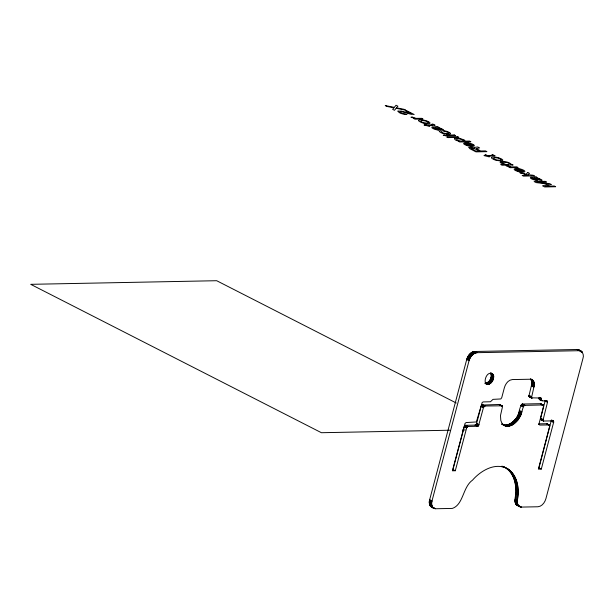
<?xml version="1.0" encoding="UTF-8"?>
<svg xmlns="http://www.w3.org/2000/svg" width="614" height="614" viewBox="0 0 614 614"><rect width="100%" height="100%" fill="white"/><g stroke="black" fill="none" stroke-linecap="round" stroke-linejoin="round"><path stroke-width="0.92" d="M487.7 384.41L485.367 383.213C489.45 382.806 492.067 377.81 491.07 374.033C489.68 371.224 495.045 375.369 493.625 377.487C493.41 379.544 492.428 381.509 490.931 382.944C481.061 389.775 485.275 368.991 492.773 374.11M519.076 505.89C511.531 504.347 517.011 494.393 515.821 489.404C515.637 480.678 512.199 470.854 503.825 466.87C513.933 470.454 518.339 481.66 518.178 491.637C518.984 496.319 514.194 505.79 521.409 507.087L537.994 506.765C542.108 506.373 544.864 502.382 545.907 498.691L582.932 358.545C584.597 354.324 581.581 349.504 576.891 349.504L474.614 351.492C470.501 351.883 467.745 355.874 466.701 359.566L429.67 499.704C428.081 503.764 430.66 508.008 434.935 508.354M541.978 400.704C536.245 399.798 540.88 394.833 541.556 400.221C542.745 402.316 548.087 398.755 547.496 402.254L542.953 420.498L543.689 421.027L553.045 420.866L553.674 422.194L541.302 469.073L538.394 469.127L549.737 426.016L549.369 425.026L546.752 423.714L539.23 423.844M508.162 469.18C495.774 461.659 480.862 470.554 472.511 480.163C462.687 487.025 463.516 504.723 452.295 508.423L435.717 508.745C431.826 508.768 430.99 503.841 432.01 500.901L469.035 360.756C470.078 357.064 472.834 353.073 476.948 352.682L579.225 350.701L580.982 351.085M529.79 396.997L529.007 395.654L531.947 383.32L531.655 381.048L530.496 379.038C534.257 379.736 534.825 384.049 533.911 387.066L531.471 397.818L540.888 398.041L541.51 398.755M538.915 423.944L538.831 424.55L543.497 406.445L543.06 404.933L524.364 405.378L523.366 406.614L520.802 415.164L517.855 420.129L512.959 424.627L507.747 426.308L505.391 425.955L503.373 424.811L501.822 422.946L500.817 420.46L500.479 415.555L502.429 407.021L502.083 405.808L485.022 406L483.51 407.389L478.536 425.717C479.603 424.282 475.796 424.811 476.594 423.468L481.1 406.422L481.99 405.071L499.297 404.48L502.298 406.046M541.348 419.838L540.566 418.495L545.232 400.612L547.565 401.802M541.302 469.073L538.962 467.876L551.334 420.375L553.667 421.565M464.23 426.884L452.963 469.549L455.296 470.738L466.732 427.62L467.983 426.477L477.347 426.277C480.24 425.479 476.287 423.468 475.013 425.088L465.473 425.333L464.23 426.884L466.571 428.073M504.954 425.786L501.791 424.167C506.565 426.868 512.076 423.223 515.077 419.485C519.928 415.693 518.3 407.512 522.545 404.035L540.42 403.682L543.536 405.593M449.885 430.222L321.421 432.716L30.7 284.328L216.681 280.713L456.248 402.999M462.35 429.977L465.22 429.923M455.296 470.738L452.388 470.8L464.998 423.483L466.126 422.555L476.357 421.948L482.182 402.477L483.21 401.917L490.471 401.756L493.004 399.361L500.87 398.946L501.761 397.596L504.393 387.641C505.437 383.95 508.192 379.959 512.306 379.567L530.58 379.229L532.829 380.227M549.238 424.949L539.729 425.072L538.915 424.159M503.127 466.556L502.413 466.272L504.754 467.469M577.981 349.635L581.581 351.469M577.628 349.558L581.849 351.707M577.267 349.519L579.601 350.709M580.545 351.185L582.095 351.976M576.891 349.504L579.225 350.701M580.767 351.484L582.325 352.275M580.974 351.807L582.532 352.597M530.711 378.984L532.269 379.782M530.742 379.306L533.082 380.496M530.972 379.606L533.305 380.795M531.179 379.928L533.512 381.117M531.363 380.281L533.696 381.471M474.614 351.492L476.948 352.682M531.524 380.649L533.858 381.847M474.231 351.515L476.564 352.705M531.655 381.048L533.996 382.246M473.839 351.576L476.172 352.766M473.44 351.668L475.773 352.858M531.762 381.471L534.103 382.66M473.041 351.791L475.374 352.981M531.847 381.908L534.188 383.098M472.634 351.952L474.967 353.142M531.908 382.368L534.241 383.558M472.227 352.144L474.568 353.334M531.939 382.837L534.272 384.026M471.828 352.359L474.161 353.557M531.947 383.32L534.28 384.51M471.429 352.613L473.762 353.81M531.924 383.819L534.257 385.009M471.03 352.897L473.363 354.086M531.877 384.326L534.211 385.515M470.639 353.203L472.98 354.401M531.801 384.84L534.134 386.029M470.263 353.541L472.596 354.731M531.701 385.354L534.034 386.544M469.887 353.902L472.227 355.099M531.578 385.876L533.911 387.066M469.526 354.286L471.867 355.483M469.18 354.692L471.514 355.89M468.843 355.122L471.184 356.32M468.528 355.567L470.861 356.765M468.229 356.036L470.562 357.225M467.945 356.511L470.278 357.701M467.684 357.003L470.017 358.192M467.438 357.501L469.779 358.691M467.223 358.008L469.556 359.205M467.024 358.53L469.357 359.72M466.847 359.044L469.18 360.241M466.701 359.566L469.035 360.756M539.614 397.365L541.287 398.271M545.976 400.597L547.534 401.395M539.123 397.381L541.464 398.57M546.007 400.796L547.565 401.594M490.778 372.921L492.566 373.903M539.199 397.765L541.533 398.954M545.209 400.835L547.542 402.024M490.632 373.158L492.965 374.356M539.199 397.979L541.533 399.169M490.801 373.427L493.134 374.624M545.155 401.057L547.496 402.254M490.947 373.719L493.28 374.916M539.146 398.432L541.479 399.622M491.07 374.033L493.403 375.231M539.146 398.647L541.479 399.837M491.169 374.371L493.502 375.561M539.169 398.847L541.502 400.036M539.222 399.031L541.632 400.382M491.238 374.724L493.579 375.921M539.391 399.33L542.131 400.75M491.292 375.1L493.625 376.29M491.315 375.484L493.648 376.681M491.315 375.883L493.648 377.08M529.053 395.431L531.386 396.621M491.284 376.298L493.625 377.487M529.007 395.654L531.34 396.851M528.984 395.876L531.317 397.066M491.238 376.712L493.572 377.909M528.984 396.091L531.317 397.281M529.007 396.283L531.348 397.481M491.162 377.134L493.495 378.331M529.061 396.467L531.394 397.657M529.138 396.629L532.131 398.194M529.345 396.867L531.816 398.133M491.062 377.564L493.395 378.754M490.931 377.994L493.272 379.183M540.581 403.697L543.313 405.117M490.786 378.416L493.126 379.606M540.42 403.682L543.413 405.255M541.149 404.219L543.482 405.409M541.226 404.595L543.567 405.785M490.617 378.838L492.95 380.028M490.425 379.252L492.758 380.442M490.218 379.652L492.551 380.841M489.987 380.043L492.321 381.24M489.734 380.419L492.075 381.616M489.473 380.787L491.806 381.977M489.197 381.125L491.53 382.322M488.905 381.447L491.238 382.645M488.598 381.754L490.931 382.944M488.284 382.031L490.624 383.22M487.969 382.276L490.302 383.474M487.639 382.499L489.98 383.696M487.309 382.699L489.65 383.888M486.979 382.86L489.32 384.057M486.649 382.998L488.982 384.187M486.319 383.098L488.66 384.295M485.996 383.167L488.33 384.364M485.674 383.205L488.015 384.402M485.06 383.19L487.401 384.379M485.006 383.313L486.833 384.234M522.376 404.05L524.878 405.225M522.199 404.104L524.54 405.294M522.023 404.189L524.364 405.378M521.846 404.296L524.187 405.486M521.677 404.434L524.018 405.631M521.524 404.595L523.857 405.793M551.641 420.114L553.329 420.989M521.37 404.779L523.711 405.977M551.886 420.298L553.544 421.227M551.28 420.191L553.621 421.388M521.24 404.987L523.581 406.176M551.357 420.567L553.698 421.764M521.125 405.194L523.466 406.391M551.364 420.782L553.698 421.971M521.033 405.417L523.366 406.614M551.341 421.004L553.674 422.194M520.964 405.647L523.297 406.836M551.288 421.227L553.628 422.424M540.612 418.272L542.945 419.462M540.566 418.495L542.899 419.684M540.543 418.717L542.876 419.907M540.543 418.932L542.876 420.122M540.566 419.124L542.906 420.321M540.619 419.308L542.953 420.498M540.696 419.462L543.689 421.027M540.903 419.707L543.375 420.974M546.59 423.698L549.584 425.264M546.905 423.76L549.66 425.425M548.156 424.811L549.714 425.602M519.659 410.582L521.992 411.779M519.467 411.265L521.8 412.454M519.252 411.948L521.585 413.138M519.014 412.623L521.347 413.821M518.753 413.299L521.086 414.488M518.469 413.966L520.802 415.164M499.297 404.48L502.198 405.915M500.034 405.017L502.367 406.207M500.088 405.194L502.421 406.391M518.17 414.627L520.503 415.824M517.848 415.279L520.181 416.476M517.502 415.924L519.835 417.121M517.141 416.553L519.475 417.75M516.758 417.175L519.099 418.364M516.366 417.781L518.7 418.971M515.952 418.364L518.285 419.554M515.522 418.932L517.855 420.129M515.077 419.485L517.418 420.682M514.624 420.022L516.957 421.212M514.156 420.529L516.489 421.726M482.688 404.803L485.022 406M482.343 404.879L484.853 406.015M482.167 404.956L484.5 406.153M513.672 421.02L516.013 422.209M481.99 405.071L484.323 406.261M481.821 405.209L484.154 406.399M481.66 405.37L484.001 406.568M513.189 421.488L515.522 422.678M481.514 405.555L483.847 406.752M481.384 405.754L483.717 406.952M512.69 421.925L515.023 423.123M481.269 405.969L483.602 407.166M481.176 406.192L483.51 407.389M481.1 406.422L483.441 407.612M512.183 422.348L514.517 423.537M511.669 422.731L514.002 423.929M511.147 423.1L513.481 424.289M510.625 423.43L512.959 424.627M510.096 423.737L512.437 424.934M509.566 424.021L511.907 425.21M509.037 424.266L511.378 425.456M508.515 424.481L510.848 425.671M507.985 424.665L510.318 425.863M507.456 424.819L509.797 426.016M506.941 424.942L509.275 426.139M506.42 425.034L508.76 426.223M505.913 425.095L508.246 426.285M505.414 425.118L507.747 426.308M504.915 425.111L507.256 426.308M504.432 425.072L506.773 426.269M503.964 425.003L506.297 426.193M501.815 424.013L505.836 426.093M476.594 423.468L478.935 424.665M476.525 423.698L478.859 424.888M476.188 424.335L478.521 425.525M476.034 424.52L478.375 425.709M475.881 424.681L478.214 425.878M475.712 424.819L478.045 426.016M475.535 424.934L477.869 426.124M475.359 425.018L477.692 426.208M475.013 425.088L477.515 426.262M465.819 425.264L468.152 426.461M465.65 425.287L467.983 426.477M465.473 425.333L467.807 426.53M465.297 425.418L467.63 426.607M465.12 425.533L467.461 426.722M464.951 425.671L467.292 426.86M464.79 425.832L467.131 427.022M464.644 426.016L466.985 427.206M464.514 426.216L466.847 427.405M464.399 426.431L466.732 427.62M464.307 426.653L466.64 427.843M506.458 468.413L508.791 469.61M507.072 468.873L509.405 470.071M501.73 466.203L503.288 466.993M507.671 469.365L510.004 470.554M508.254 469.879L510.587 471.076M508.814 470.424L511.147 471.621M509.359 470.999L511.692 472.189M509.881 471.598L512.222 472.795M510.387 472.227L512.721 473.417M510.871 472.88L513.204 474.069M511.332 473.555L513.672 474.745M511.777 474.261L514.11 475.451M512.199 474.983L514.532 476.18M512.598 475.735L514.931 476.924M512.974 476.51L515.307 477.7M513.327 477.308L515.668 478.498M513.665 478.122L515.998 479.319M513.972 478.966L516.305 480.156M514.256 479.826L516.597 481.015M514.524 480.701L516.858 481.898M514.762 481.606L517.095 482.796M514.977 482.52L517.318 483.717M515.169 483.456L517.51 484.653M515.338 484.408L517.679 485.605M515.484 485.382L517.825 486.572M515.606 486.365L517.94 487.554M515.699 487.362L518.039 488.56M515.775 488.376L518.109 489.573M515.821 489.404L518.155 490.594M515.844 490.44L518.178 491.637M515.837 491.492L518.178 492.689M515.814 492.558L518.147 493.748M515.76 493.625L518.093 494.823M515.683 494.707L518.024 495.897M515.583 495.797L517.924 496.987M515.461 496.887L517.794 498.084M515.315 497.992L517.648 499.182M515.138 499.098L517.472 500.295M515.069 499.612L517.402 500.801M515.016 500.118L517.356 501.308M515 500.61L517.333 501.807M515.008 501.093L517.341 502.29M515.039 501.569L517.372 502.759M515.092 502.022L517.433 503.211M515.177 502.459L517.518 503.649M515.292 502.874L517.625 504.071M515.422 503.273L517.763 504.462M515.583 503.649L517.924 504.838M515.768 503.994L518.101 505.192M515.975 504.324L518.308 505.514M519.851 506.289L521.409 507.087M516.205 504.616L518.538 505.813M518.7 505.882L521.033 507.072M516.451 504.885L520.672 507.034M517.011 505.33L519.981 506.842M429.67 499.704L432.01 500.901M429.547 500.226L431.88 501.415M429.447 500.74L431.78 501.937M429.37 501.254L431.711 502.452M429.324 501.761L431.665 502.958M429.301 502.26L431.642 503.449M429.309 502.743L431.642 503.933M429.339 503.219L431.68 504.409M429.401 503.672L431.734 504.861M429.485 504.109L431.819 505.299M429.593 504.531L431.926 505.721M429.723 504.931L432.064 506.12M429.884 505.299L432.225 506.496M430.069 505.652L432.409 506.849M430.276 505.982L432.609 507.172M430.506 506.274L432.839 507.471M433 507.548L435.341 508.737M430.759 506.542L434.973 508.691M431.312 506.995L434.282 508.507M578.649 349.896L579.762 350.786M439.279 131.135C440.576 134.681 457.622 135.717 447.268 131.496A4.029 0.998 14.8 0 0 444.774 130.897L443.001 130.721L448.711 132.647A2.418 0.599 14.8 0 1 449.041 133.223C447.291 134.082 440.691 133.123 441.834 131.442L440.514 130.767L439.279 131.135M434.95 125.187L428.726 125.594L429.815 126.154L428.718 126.177L424.013 124.964L426.254 124.918L424.965 124.266L427.352 124.895L432.586 124.795L431.926 124.128L432.985 124.105L434.95 125.187M494.907 155.787L488.683 156.202L489.772 156.754L488.667 156.777L483.97 155.565L486.211 155.519L484.922 154.866L486.027 154.843L487.309 155.503L492.543 155.396L491.883 154.728L492.942 154.713L494.907 155.787M472.995 145.211L471.598 145.71L465.688 142.694C458.957 143.338 470.462 147.299 472.772 146.454C478.176 145.648 468.735 142.341 466.87 142.732L472.995 145.211M523.527 171.007L522.13 171.506L516.228 168.489C509.49 169.134 520.994 173.094 523.312 172.25C528.708 171.444 519.275 168.136 517.402 168.528L523.527 171.007M433.215 127.589L435.326 128.978L438.872 130.061C437.038 130.306 429.93 128.096 432.133 126.852C435.28 127.443 438.304 125.264 438.358 127.413C451.382 132.555 436.615 129.132 433.215 127.589M531.716 177.868L533.835 179.25L537.38 180.339C535.538 180.585 528.431 178.375 530.642 177.131C533.781 177.722 536.805 175.543 536.859 177.692C549.883 182.834 535.116 179.411 531.716 177.868M428.549 122.554L426.93 123.061L424.09 122.815A2.686 0.668 14.8 0 1 421.979 122.209C417.366 119.738 427.459 120.405 428.549 122.554M501.362 159.717L499.742 160.223L496.903 159.978A2.686 0.668 14.8 0 1 494.792 159.371C490.172 156.9 500.272 157.568 501.362 159.717M476.318 424.136L476.195 424.527L476.318 424.136M468.942 147.56L469.771 148.657L475.95 151.865L486.948 151.65L485.451 150.883L480.731 150.975L476.18 148.542L479.603 147.897L477.769 146.961L474.361 147.429L474.338 148.074L471.153 147.368L468.942 147.56M501.761 162.487C509.704 167.906 513.411 161.275 501.761 162.487M510.925 164.168L513.12 165.005L502.075 165.22L500.763 164.544L504.754 164.468C492.313 160.745 508.3 160.323 510.925 164.168M418.633 120.298L418.948 121.181L421.027 122.34A4.843 1.205 14.8 0 0 424.097 123.307C438.181 125.325 423.437 117.957 418.633 120.298M491.446 157.46L491.76 158.343L493.84 159.502A4.843 1.205 14.8 0 0 496.903 160.469C510.986 162.487 496.25 155.119 491.446 157.46M441.804 129.247L440.038 129.324L435.41 127.505L438.603 127.781L441.804 129.247M540.312 179.526L538.547 179.603L533.911 177.784L537.104 178.06L540.312 179.526M464.998 143.653L466.909 145.05L470.493 145.71L466.011 143.43L464.998 143.653M515.53 169.441L517.441 170.845L521.025 171.506L516.551 169.218L515.53 169.441M471.038 148.235L475.727 151.075L479.488 150.998L473.939 148.388L471.038 148.235M397.941 111.119C399.154 113.813 404.089 114.311 406.975 114.496L402.193 113.298L399.798 111.925L401.633 111.671L410.359 114.104L414.158 114.496L406.76 110.72L405.493 110.75L411.372 113.751L401.395 111.073L397.941 111.119M454.56 138.611C454.552 140.499 457.967 140.752 459.479 141.297L458.412 141.312L459.732 141.987L470.907 141.773L469.556 141.074L465.458 141.159L464.291 139.946L460.293 138.626L454.56 138.611M396.16 108.294L394.51 110.297L392.63 109.338L394.019 107.818L387.012 106.468L385.231 105.562L394.303 107.35L396.045 105.255L397.91 106.199L396.368 107.811L403.951 109.284L405.754 110.205L396.16 108.294M527.764 172.48L526.006 174.246L519.92 172.726L528.531 175.32L522.146 175.443L523.45 176.111L534.449 175.896L533.144 175.228L527.971 174.729L529.498 173.371L527.764 172.48M464.207 140.89C452.011 142.064 456.524 135.679 464.207 140.89M551.119 184.4L545.017 186.203L554.25 186.004L555.685 186.733L544.687 186.948L542.538 185.85L548.663 184.047L536.214 182.619L534.088 181.537L545.086 181.322L546.514 182.051L537.204 182.212L549.63 183.647L551.119 184.4M412.362 117.151L410.943 117.182L415.102 118.494L413.721 118.517L415.003 119.177L423.023 119.024L421.672 118.333L416.115 118.364L412.362 117.151M444.766 135.134L443.239 135.164L446.14 135.84L444.766 135.134M454.237 134.95L446.255 135.111L447.629 135.809L455.611 135.656L454.237 134.95M457.645 136.692L446.647 136.907L447.997 137.597L458.996 137.382L457.645 136.692M507.448 165.68L506.02 165.711L510.188 167.023L508.799 167.054L510.088 167.706L518.109 167.553L516.75 166.862L511.193 166.893L507.448 165.68"/></g></svg>
